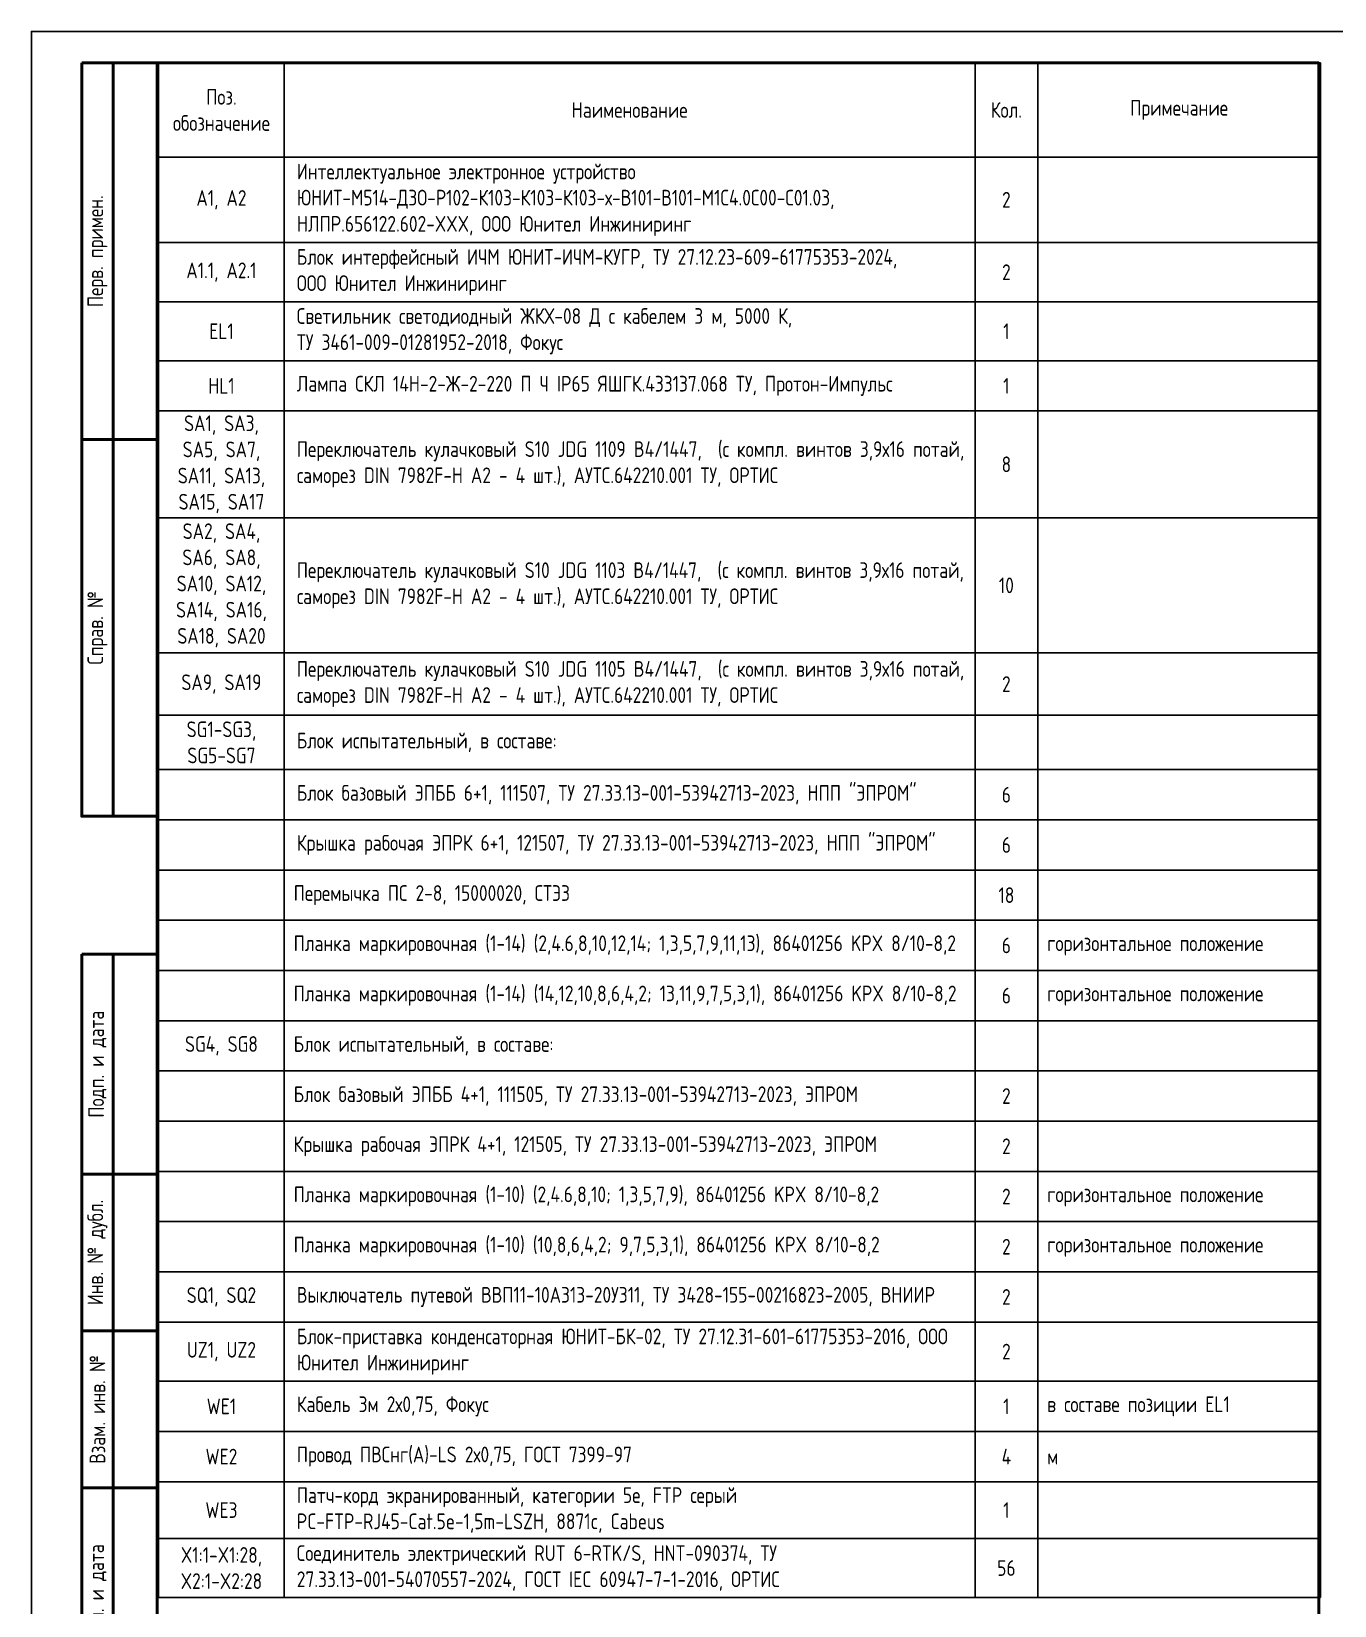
# Model space of a CAD drawing. Header units: millimetres. Extents: x -1102 to 3953, y -90 to 618.
# Drawn here: x -420 to -212.5, y 46.3 to 297 of the extents above; entities that cross this region are included whole.
import ezdxf

# ---------------------------------------------------------------- set-up
doc = ezdxf.new("R2010")
doc.units = ezdxf.units.MM
doc.styles.add('Gost_type_A', font='GOST_A.TTF')

# ---------------------------------------------------------------- blocks, each defined once
blk = doc.blocks.new('*T16')
at = {"color": 0, "lineweight": -2, "transparency": 16777216}
for p, q in [((0, 0), (185, 0)), ((0, 0), (0, -15)), ((20, 0), (20, -15)), ((130, 0), (130, -15)), ((140, 0), (140, -15)), ((185, 0), (185, -15)), ((209.75, 0), (394.75, 0)), ((209.75, 0), (209.75, -15)), ((229.75, 0), (229.75, -15)), ((339.75, 0), (339.75, -15)), ((349.75, 0), (349.75, -15)), ((394.75, 0), (394.75, -15))]:
    blk.add_line(p, q, dxfattribs=at)
at = {"color": 0, "linetype": 'ByBlock', "lineweight": -2, "transparency": 16777216}
for p, q in [((0, -15), (185, -15)), ((0, -15), (0, -244.47)), ((20, -15), (20, -244.47)), ((130, -15), (130, -244.47)), ((140, -15), (140, -128.58)), ((185, -15), (185, -244.47)), ((209.75, -15), (394.75, -15)), ((209.75, -15), (209.75, -185.5)), ((229.75, -15), (229.75, -185.5)), ((339.75, -15), (339.75, -185.5)), ((349.75, -15), (349.75, -96.25)), ((394.75, -15), (394.75, -185.5)), ((209.75, -23), (394.75, -23)), ((0, -28.63), (185, -28.63)), ((209.75, -31), (394.75, -31)), ((0, -38.06), (185, -38.06)), ((209.75, -39), (394.75, -39)), ((0, -47.45), (185, -47.45)), ((209.75, -47), (394.75, -47)), ((0, -55.45), (185, -55.45)), ((209.75, -56.25), (394.75, -56.25)), ((209.75, -64.25), (394.75, -64.25)), ((0, -72.45), (185, -72.45)), ((209.75, -72.25), (394.75, -72.25)), ((209.75, -80.25), (394.75, -80.25)), ((209.75, -88.25), (394.75, -88.25)), ((0, -94), (185, -94)), ((209.75, -96.25), (394.75, -96.25)), ((349.75, -96.25), (349.75, -104.25)), ((0, -103.91), (185, -103.91)), ((209.75, -104.25), (394.75, -104.25)), ((349.75, -104.25), (349.75, -121.5)), ((0, -112.58), (185, -112.58)), ((209.75, -113.5), (394.75, -113.5)), ((0, -120.58), (185, -120.58)), ((209.75, -121.5), (394.75, -121.5)), ((349.75, -121.5), (349.75, -129.5)), ((0, -128.58), (185, -128.58)), ((140, -128.58), (140, -192.58)), ((209.75, -129.5), (394.75, -129.5)), ((349.75, -129.5), (349.75, -185.5)), ((0, -136.58), (185, -136.58)), ((209.75, -137.5), (394.75, -137.5)), ((0, -144.58), (185, -144.58)), ((209.75, -145.5), (394.75, -145.5)), ((0, -152.58), (185, -152.58)), ((209.75, -153.5), (394.75, -153.5)), ((0, -160.58), (185, -160.58)), ((209.75, -161.5), (394.75, -161.5)), ((0, -168.58), (185, -168.58)), ((209.75, -169.5), (394.75, -169.5)), ((0, -176.58), (185, -176.58)), ((209.75, -177.5), (394.75, -177.5)), ((0, -184.58), (185, -184.58)), ((209.75, -185.5), (394.75, -185.5)), ((0, -192.58), (185, -192.58)), ((140, -192.58), (140, -244.47)), ((0, -200.58), (185, -200.58)), ((0, -210.01), (185, -210.01)), ((0, -218.01), (185, -218.01)), ((0, -226.01), (185, -226.01)), ((0, -235.06), (185, -235.06)), ((0, -244.47), (185, -244.47))]:
    blk.add_line(p, q, dxfattribs=at)
at = {"transparency": 16777216, "char_height": 2.5, "style": 'Gost_type_A'}
for s, insert, width, attachment_point in [('Поз. обозначение', (10, -7.5), 17, 5), ('Поз. обозначение', (219.75, -7.5), 17, 5), ('Наименование', (75, -7.5), 107, 5), ('Кол.', (135, -7.5), 7, 5), ('Примечание', (162.5, -7.5), 42, 5), ('Наименование', (284.75, -7.5), 107, 5), ('Кол.', (344.75, -7.5), 7, 5), ('Примечание', (372.25, -7.5), 42, 5), ('Планка маркировочная (1-158), 86401217 KPX 6/10-6,2', (231.25, -100.25), 107, 4), ('Планка маркировочная (159-178), 86401217 KPX 6/10-6,2', (231.25, -125.5), 107, 4), ('Перемычка ПС 2-8, 15000020, СТЭЗ ', (21.5, -132.58), 107, 4), ('18', (135, -132.58), 7, 5), ('6', (135, -140.58), 7, 5), ('Планка маркировочная (1-14) (14,12,10,8,6,4,2; 13,11,9,7,5,3,1), 86401256 KPX 8/10-8,2', (21.5, -148.58), 107, 4), ('6', (135, -148.58), 7, 5), ('{\\C256;Блок испытательный, в составе:}', (21.5, -156.58), 107, 4), ('Блок базовый ЭПББ 4+1, 111505, ТУ 27.33.13-001-53942713-2023, ЭПРОМ', (21.5, -164.58), 107, 4), ('2', (135, -164.58), 7, 5), ('Крышка рабочая ЭПРК 4+1, 121505, ТУ 27.33.13-001-53942713-2023, ЭПРОМ', (21.5, -172.58), 107, 4), ('2', (135, -172.58), 7, 5), ('Планка маркировочная (1-10) (2,4.6,8,10; 1,3,5,7,9), 86401256 KPX 8/10-8,2', (21.5, -180.58), 107, 4), ('2', (135, -180.58), 7, 5), ('Планка маркировочная (1-10) (10,8,6,4,2; 9,7,5,3,1), 86401256 KPX 8/10-8,2', (21.5, -188.58), 107, 4), ('2', (135, -188.58), 7, 5)]:
    blk.add_mtext(s, dxfattribs=dict(at, insert=insert, width=width, attachment_point=attachment_point))
at = {"color": 0, "transparency": 16777216, "char_height": 2.5, "style": 'Gost_type_A'}
for s, insert, width, attachment_point in [('{\\C256;Интеллектуальное электронное устройство ЮНИТ-М514-ДЗО-Р102-К103-К103-К103-х-В101-В101-М1С4.0С00-С01.03, НЛПР.656122.602-XXX, }ООО Юнител Инжиниринг', (22, -21.81), 106, 4), ('{\\C256;Пластина торцевая D-RUT 6-RTK, HNT-090665, ОРТИС}', (231.75, -19), 106, 4), ('8', (344.75, -19), 7, 5), ('A1, A2', (10, -21.81), 18, 5), ('2', (135, -21.81), 7, 5), ('Перемычка коммутационная SB 2-RTK/S, HNT-090979, ОРТИС', (231.75, -27), 106, 4), ('18', (344.75, -27), 7, 5), ('Блок интерфейсный ИЧМ ЮНИТ-ИЧМ-КУГР, ТУ 27.12.23-609-61775353-2024,     ООО Юнител Инжиниринг', (22, -33.34), 106, 4), ('A1.1, A2.1', (10, -33.34), 18, 5), ('2', (135, -33.34), 7, 5), ('Перемычка FB 2-RTK/S, HNT-091821, ОРТИС', (231.75, -35), 106, 4), ('6', (344.75, -35), 7, 5), ('Светильник светодиодный ЖКХ-08 Д с кабелем 3 м, 5000 К,\\PТУ 3461-009-01281952-2018, Фокус ', (22, -42.75), 106, 4), ('EL1', (10, -42.75), 18, 5), ('1', (135, -42.75), 7, 5), ('{\\C256;Планка маркировочная (1-28), 86401256 KPX 8/10-8,2}', (231.75, -43), 106, 4), ('2', (344.75, -43), 7, 5), ('вертикальное положение', (351.25, -43), 42, 4), ('{\\C256;Лампа СКЛ 14Н-2-Ж-2-220 П Ч IP65 ЯШГК.433137.068 ТУ, Протон-Импульс}', (22, -51.45), 106, 4), ('X1:29-X1:154, X2:29-X2:158', (219.75, -51.62), 18, 5), ('Соединитель электрический RPV 4-MT(-P), HNT-131560, ТУ 27.33.13-001-54070557-2024, ГОСТ IEC 60947-7-1-2016, ОРТИС ', (231.75, -51.62), 106, 4), ('HL1', (10, -51.45), 18, 5), ('1', (135, -51.45), 7, 5), ('256', (344.75, -51.62), 7, 5), ('SA1, SA3, SA5, SA7, SA11, SA13, SA15, SA17', (10, -63.95), 18, 5), ('{\\C256;Переключатель кулачковый S10 JDG 1109 B4/1447,  (с компл. винтов 3,9х16 потай, саморез DIN 7982F-H A2 - 4 шт.), АУТС.642210.001 ТУ, ОРТИС}', (22, -63.95), 106, 4), ('Пластина торцевая D-RPV 4-MT(-P), HNT-131561, ОРТИС', (231.75, -60.25), 106, 4), ('21', (344.75, -60.25), 7, 5), ('8', (135, -63.95), 7, 5), ('Перемычка FBS 2-6, HNT-091360, ОРТИС', (231.75, -68.25), 106, 4), ('12', (344.75, -68.25), 7, 5), ('SA2, SA4, SA6, SA8, SA10, SA12, SA14, SA16, SA18, SA20', (10, -83.23), 18, 5), ('Перемычка FBS 4-6, HNT-091958, ОРТИС', (231.75, -76.25), 106, 4), ('2', (344.75, -76.25), 7, 5), ('{\\C256;Переключатель кулачковый S10 JDG 1103 B4/1447,  (с компл. винтов 3,9х16 потай, саморез DIN 7982F-H A2 - 4 шт.), АУТС.642210.001 ТУ, ОРТИС}', (22, -83.23), 106, 4), ('10', (135, -83.23), 7, 5), ('Перемычка FBS 5-6, HNT-091959, ОРТИС', (231.75, -84.25), 106, 4), ('2', (344.75, -84.25), 7, 5), ('Перемычка FBS 20-6, HNT-133475, ОРТИС', (231.75, -92.25), 106, 4), ('1', (344.75, -92.25), 7, 5), ('{\\C256;Переключатель кулачковый S10 JDG 1105 B4/1447,  (с компл. винтов 3,9х16 потай, саморез DIN 7982F-H A2 - 4 шт.), АУТС.642210.001 ТУ, ОРТИС}', (22, -98.96), 106, 4), ('SA9, SA19', (10, -98.96), 16, 5), ('2', (135, -98.96), 6, 5), ('2', (344.75, -100.25), 7, 5), ('вертикальное положение', (351.25, -100.25), 42, 4), ('SG1-SG3, SG5-SG7', (10, -108.24), 18, 5), ('{\\C256;Блок испытательный, в составе:}', (22, -108.24), 106, 4), ('X2:159-X2:178', (219.75, -108.87), 18, 5), ('20', (344.75, -108.87), 7, 5), ('{\\C256;Блок базовый ЭПББ 6+1, 111507, ТУ 27.33.13-001-53942713-2023, НПП "ЭПРОМ"}', (22, -116.58), 106, 4), ('6', (135, -116.58), 7, 5), ('1', (344.75, -117.5), 7, 5), ('{\\C256;Крышка рабочая ЭПРК 6+1, 121507, ТУ 27.33.13-001-53942713-2023, НПП "ЭПРОМ"}', (22, -124.58), 106, 4), ('6', (135, -124.58), 7, 5), ('1', (344.75, -125.5), 7, 5), ('вертикальное положение', (351.25, -125.5), 42, 4), ('{\\C256;Планка маркировочная} (1-14) (2,4.6,8,10,12,14; 1,3,5,7,9,11,13){\\C256;, 86401256 KPX 8/10-8,2}', (21.5, -140.58), 107, 4), ('горизонтальное положение', (141.5, -140.58), 42, 4), ('горизонтальное положение', (141.5, -148.58), 42, 4), ('SG4, SG8', (10, -156.58), 18, 5), ('горизонтальное положение', (141.5, -180.58), 42, 4), ('горизонтальное положение', (141.5, -188.58), 42, 4), ('SQ1, SQ2', (10, -196.58), 18, 5), ('{\\C256;Выключатель путевой ВВП11-10А313-20У311, ТУ 3428-155-00216823-2005, ВНИИР }', (22, -196.58), 106, 4), ('2', (135, -196.58), 7, 5), ('{\\C256;Блок-приставка конденсаторная ЮНИТ-БК-02, ТУ 27.12.31-601-61775353-2016, }ООО Юнител Инжиниринг', (22, -205.29), 106, 4), ('UZ1, UZ2', (10, -205.29), 18, 5), ('2', (135, -205.29), 7, 5), ('WE1', (10, -214.01), 18, 5), ('Кабель 3м 2х0,75, Фокус', (22, -214.01), 106, 4), ('1', (135, -214.01), 7, 5), ('{\\C256;в составе позиции} EL1', (141.5, -214.01), 42, 4), ('Провод ПВСнг(А)-LS 2х0,75, ГОСТ 7399-97', (22, -222.01), 106, 4), ('WE2', (10, -222.01), 18, 5), ('4', (135, -222.01), 7, 5), ('{\\C256;м}', (141.5, -222.01), 42, 4), ('{\\C256;Патч-корд экранированный, категории 5е, FTP серый PC-FTP-RJ45-Cat.5e-1,5m-LSZH, 8871c, Cabeus}', (22, -230.53), 106, 4), ('WE3', (10, -230.53), 18, 5), ('1', (135, -230.53), 7, 5), ('X1:1-X1:28, X2:1-X2:28', (10, -239.76), 18, 5), ('{\\C256;Соединитель электрический RUT 6-RTK/S, HNT-090374, ТУ 27.33.13-001-54070557-2024, ГОСТ IEC 60947-7-1-2016, ОРТИС}', (22, -239.76), 106, 4), ('56', (135, -239.76), 7, 5)]:
    blk.add_mtext(s, dxfattribs=dict(at, insert=insert, width=width, attachment_point=attachment_point))
at = {"color": 1, "transparency": 16777216, "char_height": 2.5, "width": 106, "attachment_point": 4, "style": 'Gost_type_A'}
for s, insert in [('{\\C0;Соединитель электрический\\C256; RPV 4-MTD(-P), HNT-140690, ТУ 27.33.13-001-54070557-2024, ГОСТ IEC 60947-7-1-2016, ОРТИС}', (231.75, -108.87)), ('{\\C0;Пластина торцевая D-RPV 4-MT(-P), HNT-131561, ОРТИС}', (231.75, -117.5))]:
    blk.add_mtext(s, dxfattribs=dict(at, insert=insert))
blk = doc.blocks.new('Штамп левый верхний')
at = {"lineweight": 50}
for points in [[(-12, 0), (-7, 0), (-7, -60), (-12, -60)], [(-7, 0), (0, 0), (0, -60), (-7, -60)], [(-12, -60), (-7, -60), (-7, -120), (-12, -120)], [(-7, -60), (0, -60), (0, -120), (-7, -120)]]:
    blk.add_lwpolyline(points, close=True, dxfattribs=at)
at = {"char_height": 2.5, "width": 60, "attachment_point": 5, "rotation": 90, "style": 'Gost_type_A'}
for s, insert in [('Перв. примен.', (-9.5, -30)), ('Справ. №', (-9.5, -90))]:
    blk.add_mtext(s, dxfattribs=dict(at, insert=insert))
blk = doc.blocks.new('Штамп левый нижний')
at = {"lineweight": 50}
for points in [[(-12, 145), (-7, 145), (-7, 110), (-12, 110)], [(-7, 145), (0, 145), (0, 110), (-7, 110)], [(-12, 110), (-7, 110), (-7, 85), (-12, 85)], [(-7, 110), (0, 110), (0, 85), (-7, 85)], [(-12, 85), (-7, 85), (-7, 60), (-12, 60)], [(-7, 85), (0, 85), (0, 60), (-7, 60)], [(-12, 60), (-7, 60), (-7, 25), (-12, 25)], [(-7, 60), (0, 60), (0, 25), (-7, 25)], [(-12, 25), (-7, 25), (-7, 0), (-12, 0)], [(-7, 25), (0, 25), (0, 0), (-7, 0)]]:
    blk.add_lwpolyline(points, close=True, dxfattribs=at)
at = {"char_height": 2.5, "attachment_point": 5, "rotation": 90, "style": 'Gost_type_A'}
for s, insert, width in [('Подп. и дата', (-9.5, 127.5), 35), ('Инв. № дубл.', (-9.5, 97.5), 25), ('Взам. инв. №', (-9.5, 72.5), 25), ('Подп. и дата', (-9.5, 42.5), 35), ('Инв. N подл.', (-9.5, 12.5), 25)]:
    blk.add_mtext(s, dxfattribs=dict(at, insert=insert, width=width))
blk = doc.blocks.new('Формат_А4')
blk.add_lwpolyline([(0, 297), (0, 0), (-210, 0), (-210, 297)], close=True)
at = {"lineweight": 50}
blk.add_lwpolyline([(-190, 292), (-5, 292), (-5, 5), (-190, 5)], close=True, dxfattribs=at)

msp = doc.modelspace()

# ---------------------------------------------------------------- block references
for name, p in [('Формат_А4', (-210, 0)), ('Штамп левый верхний', (-400, 292)), ('*T16', (-399.75, 292)), ('Штамп левый нижний', (-400, 5))]:
    msp.add_blockref(name, p)

doc.saveas('drawing.dxf')
